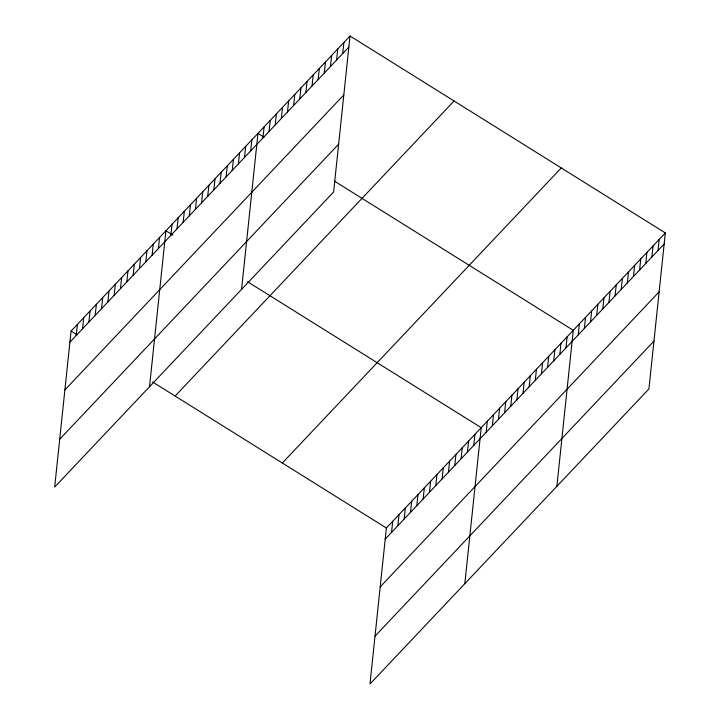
<?xml version="1.0" encoding="UTF-8"?>
<svg xmlns="http://www.w3.org/2000/svg" width="720" height="720" viewBox="0 0 720 720"><rect width="100%" height="100%" fill="white"/><g stroke="black" fill="none" stroke-linecap="round" stroke-linejoin="round"><path stroke-width="1.08" d="M350.019 36L71.073 331.065L54.675 487.062L333.621 191.997L350.019 36L665.325 232.938L648.927 388.935L369.981 684L386.379 528.003L665.325 232.938M76.23 335.457L77.4 324.378M82.557 328.77L83.718 317.691M88.875 322.083L90.045 311.004M95.202 315.396L96.363 304.317M101.52 308.709L102.69 297.63M107.847 302.022L109.008 290.934M114.165 295.335L115.335 284.247M120.492 288.648L121.653 277.56M126.81 281.952L127.98 270.873M133.137 275.265L134.298 264.186M139.455 268.578L140.625 257.499M145.782 261.891L146.943 250.812M152.1 255.204L153.27 244.125M158.427 248.517L159.588 237.429M149.517 386.739L165.915 230.742L172.854 235.08M170.883 235.332L172.053 224.253M177.021 228.843L178.191 217.764M183.159 222.354L184.329 211.266M189.297 215.865L190.458 204.777M195.435 209.367L196.596 198.288M201.573 202.878L202.734 191.799M207.711 196.389L208.872 185.301M213.84 189.891L215.01 178.812M219.978 183.402L221.148 172.323M226.116 176.913L227.286 165.825M232.254 170.424L233.415 159.336M238.392 163.926L239.553 152.847M244.53 157.437L245.691 146.358M250.668 150.948L251.829 139.86M241.569 289.368L257.967 133.371L264.033 137.16M262.935 137.961L264.105 126.882M269.073 131.472L270.243 120.393M275.211 124.983L276.372 113.895M281.349 118.485L282.51 107.406M287.487 111.996L288.648 100.917M293.625 105.507L294.786 94.419M299.754 99.018L300.924 87.93M305.892 92.52L307.062 81.441M312.03 86.031L313.2 74.952M318.168 79.542L319.329 68.454M324.306 73.053L325.467 61.965M330.444 66.555L331.605 55.476M336.582 60.066L337.743 48.987M342.711 53.577L343.881 42.489M391.536 532.404L392.706 521.316M397.863 525.708L399.024 514.629M404.181 519.021L405.351 507.942M410.508 512.334L411.669 501.255M416.826 505.647L417.996 494.568M423.153 498.96L424.314 487.872M429.471 492.273L430.641 481.185M435.798 485.586L436.959 474.498M442.116 478.89L443.286 467.811M448.443 472.203L449.604 461.124M454.761 465.516L455.931 454.437M461.088 458.829L462.249 447.75M467.406 452.142L468.576 441.063M473.733 445.455L474.894 434.367M464.823 583.677L481.221 427.68L247.419 281.655M486.189 432.27L487.359 421.191M492.327 425.781L493.497 414.702M498.465 419.292L499.626 408.204M504.603 412.803L505.764 401.715M510.741 406.305L511.902 395.226M516.879 399.816L518.04 388.737M523.008 393.327L524.178 382.239M529.146 386.829L530.316 375.75M535.284 380.34L536.454 369.261M541.422 373.851L542.583 362.772M547.56 367.362L548.721 356.274M553.698 360.864L554.859 349.785M559.836 354.375L560.997 343.296M565.965 347.886L567.135 336.798M556.875 486.306L573.273 330.309L334.269 181.035M578.241 334.899L579.411 323.82M584.379 328.41L585.54 317.331M590.517 321.921L591.678 310.833M596.655 315.423L597.816 304.344M602.793 308.934L603.954 297.855M608.922 302.445L610.092 291.366M615.06 295.956L616.23 284.868M621.198 289.458L622.368 278.379M627.336 282.969L628.497 271.89M633.474 276.48L634.635 265.392M639.612 269.991L640.773 258.903M645.75 263.493L646.911 252.414M651.879 257.004L653.049 245.925M658.017 250.515L659.187 239.427M69.912 342.153L348.849 47.079M64.881 389.97L343.827 94.905M59.706 439.245L338.643 144.171M175.122 396.054L454.068 100.989M282.33 463.014L561.267 167.949M385.218 539.091L664.155 244.017M380.187 586.908L659.133 291.843M375.012 636.183L653.949 341.109M71.073 331.065L77.148 334.854M152.577 381.978L386.379 528.003"/></g></svg>
